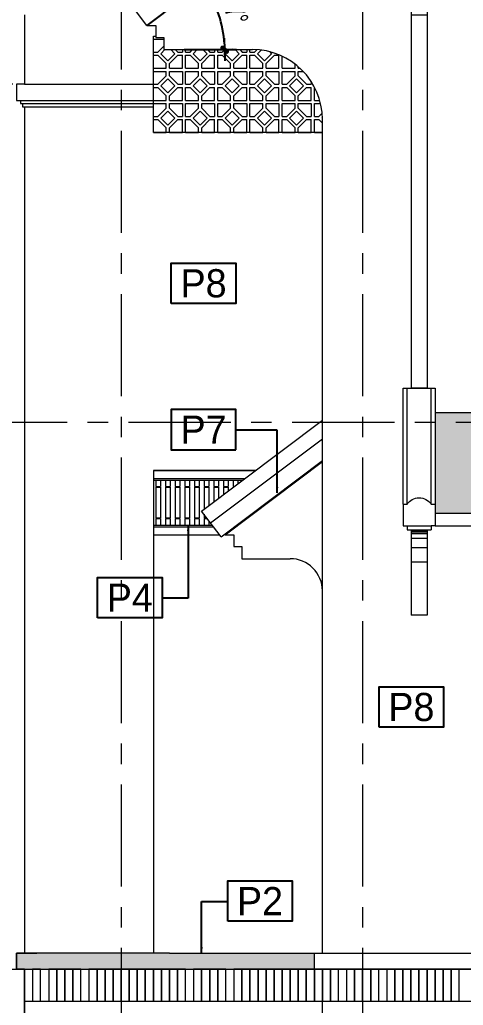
# Model space of a CAD drawing. Header units: inches. Extents: x 88947 to 296847, y 35049 to 161062.
# Drawn here: x 186624 to 189379, y 105603 to 111729 of the extents above; entities that cross this region are included whole.
import ezdxf
from ezdxf.enums import TextEntityAlignment as Align
from ezdxf.xclip import XClip

# ---------------------------------------------------------------- set-up
doc = ezdxf.new("R2010")
doc.units = ezdxf.units.IN
doc.header["$MEASUREMENT"] = 0
doc.header["$XCLIPFRAME"] = 0
doc.header["$PDMODE"] = 1
doc.linetypes.add('ACAD_ISO03W100', pattern=[30, 12, -18])
doc.linetypes.add('CENTER', pattern=[50.8, 31.75, -6.35, 6.35, -6.35])
for name, color, linetype, lineweight in [('A-Dims', 145, 'Continuous', 25), ('DIM', 7, 'Continuous', 25), ('HACTH', 8, 'Continuous', 5), ('HATCH', 8, 'Continuous', 5), ('KHUNG 1', 6, 'Continuous', 70), ('KY HIEU', 4, 'Continuous', 25), ('NET THAY 2', 2, 'Continuous', 20), ('NTHAY2', 51, 'Continuous', 25), ('THAY', 3, 'Continuous', 18), ('TRUC', 252, 'ACAD_ISO03W100', 13)]:
    doc.layers.add(name, color=color, linetype=linetype, lineweight=lineweight)
doc.styles.add('FRANKO', font='VFRANKO.TTF')
doc.styles.add('VNI-HELVE-CONDENSE', font='VNARIAL.TTF', dxfattribs={"width": 0.7})
doc.dimstyles.new('TAS-100', dxfattribs={"dimscale": 50, "dimtxt": 2.5, "dimasz": 0.7, "dimexe": 1.5, "dimexo": 1.5, "dimgap": 0.8, "dimtad": 1, "dimdec": 0, "dimzin": 3, "dimdsep": 46, "dimtxsty": 'VNI-HELVE-CONDENSE', "dimblk": 'TICK', "dimcen": 2.5, "dimclrt": 71, "dimazin": 2, "dimtfac": 0.75, "dimtdec": 0, "dimtix": 1, "dimtmove": 2, "dimatfit": 2, "dimldrblk": 'TICK123', "dimfxl": 1.5, "dimtolj": 1, "dimtzin": 0, "dimarcsym": 0})
doc.dimstyles.new('TAS-50', dxfattribs={"dimscale": 25, "dimtxt": 2.5, "dimasz": 0.7, "dimexe": 1.5, "dimexo": 1.5, "dimgap": 0.8, "dimtad": 1, "dimdec": 0, "dimzin": 3, "dimdsep": 46, "dimtxsty": 'VNI-HELVE-CONDENSE', "dimblk": 'TICK', "dimcen": 2.5, "dimclrt": 71, "dimazin": 2, "dimtfac": 0.75, "dimtdec": 0, "dimtix": 1, "dimtmove": 2, "dimatfit": 2, "dimldrblk": 'TICK123', "dimfxl": 1.5, "dimtolj": 1, "dimtzin": 0, "dimarcsym": 0})
pattern_1 = [(37.5, (186604.264, 105828.11), (-0.62993, 19.26824), [0, -15.2, 0, -17, 0, -16.25]), (7.5, (186604.264, 105828.11), (17.69777, 28.22146), [0, -8.2, 0, -13.7, 0, -5.25]), (327.5, (186591.964, 105828.11), (31.14142, 0.0566), [0, -5, 0, -18, 0, -23.5]), (317.5, (186591.964, 105828.11), (30.0613, 8.77676), [0, -2.5, 0, -11.8, 0, -13.5])]
pattern_2 = [(37.5, (187604.264, 105828.11), (-0.62993, 19.26824), [0, -15.2, 0, -17, 0, -16.25]), (7.5, (187604.264, 105828.11), (17.6978, 28.22146), [0, -8.2, 0, -13.7, 0, -5.25]), (327.5, (187591.964, 105828.11), (31.14142, 0.0566), [0, -5, 0, -18, 0, -23.5]), (317.5, (187591.964, 105828.11), (30.0613, 8.77676), [0, -2.5, 0, -11.8, 0, -13.5])]

# ---------------------------------------------------------------- blocks, each defined once
blk = doc.blocks.new('TICK')
at = {"layer": 'A-Dims', "color": 1}
for p, q in [((-2, 0), (2, 0)), ((0, 1.5), (0, -1.5))]:
    blk.add_line(p, q, dxfattribs=at)
at = {"layer": 'A-Dims', "color": 1, "const_width": 0.788}
blk.add_lwpolyline([(-0.33, -0.35), (0.38, 0.38)], dxfattribs=at)
at = {"layer": 'A-Dims', "color": 1, "const_width": 0.394}
for points in [[(0.24, 0.52, -0.414214), (0.52, 0.52, -1)], [(0.52, 0.52, -0.414214), (0.52, 0.24, -1)], [(-0.47, -0.21, 0.414214), (-0.47, -0.49, 1)], [(-0.47, -0.49, 0.414214), (-0.19, -0.49, 1)]]:
    blk.add_lwpolyline(points, format="xyb", dxfattribs=at)
blk = doc.blocks.new('*D954')
at = {"layer": 'Defpoints', "color": 0}
for p in [(189303.8, 113117.6), (187414.4, 111693.8), (187880.8, 111689.3), (187519.8, 111543.8), (187569.8, 111543.8)]:
    blk.add_point(p, dxfattribs=at)
at = {"layer": 'DIM', "color": 0, "lineweight": -2}
blk.add_line((187644.8, 111543.8), (187971.5, 111543.8), dxfattribs=at)
blk.add_arc((187215.4, 111543.8), 681.1, 2.94448, 34.05563, dxfattribs=at)
at = {"layer": 'DIM', "color": 0, "lineweight": -2, "xscale": 35, "yscale": 35, "zscale": 35}
for p, rotation in [((187759.4, 111953.8), 125.5278711058436), ((187896.5, 111543.8), 271.4722404099723)]:
    blk.add_blockref('TICK', p, dxfattribs=dict(at, rotation=rotation))
at = {"layer": 'DIM', "color": 71, "insert": (187959.8, 111792.9), "char_height": 125, "attachment_point": 5, "rotation": 288.50006, "style": 'VNI-HELVE-CONDENSE'}
blk.add_mtext('\\A1;37°', dxfattribs=at)
blk = doc.blocks.new('TICK123')
at = {"layer": 'A-Dims', "color": 1}
blk.add_lwpolyline([(0.05, 0, 0, 0.84, 0), (-2.11, 0, 8.4, 8.4, 0)], format="xyseb", dxfattribs=at)
blk = doc.blocks.new('*D1029')
at = {"layer": 'Defpoints', "color": 0}
for p in [(186054.3, 111327.8), (186654.3, 111327.8), (186624.3, 109228.1)]:
    blk.add_point(p, dxfattribs=at)
at = {"layer": 'DIM', "color": 0, "lineweight": -2}
for p, q in [((186579.3, 111327.8), (185979.3, 111327.8)), ((186054.3, 109263.1), (186054.3, 111292.8)), ((186549.3, 109228.1), (185979.3, 109228.1))]:
    blk.add_line(p, q, dxfattribs=at)
at = {"layer": 'DIM', "color": 0, "lineweight": -2, "xscale": 35, "yscale": 35, "zscale": 35}
for p, rotation in [((186054.3, 111327.8), 90), ((186054.3, 109228.1), 270)]:
    blk.add_blockref('TICK', p, dxfattribs=dict(at, rotation=rotation))
at = {"layer": 'DIM', "color": 71, "insert": (185950.5, 110278), "char_height": 125, "attachment_point": 5, "rotation": 90, "style": 'VNI-HELVE-CONDENSE'}
blk.add_mtext('\\A1;2100', dxfattribs=at)
blk = doc.blocks.new('syb-floor')
at = {"linetype": 'Continuous'}
blk.add_lwpolyline([(-4.79, -2.5), (-4.79, 2.5), (3.22, 2.5), (3.22, -2.5)], close=True, dxfattribs=at)
blk.add_attdef('SYB-FLOOR', text='', height=2.5, dxfattribs=at).set_placement((-0.78, 0), align=Align.MIDDLE_CENTER)
blk = doc.blocks.new('*D3802')
at = {"layer": 'Defpoints', "color": 0}
for p in [(189303.8, 113117.6), (187414.4, 111693.8), (187880.8, 111689.3), (187519.8, 111543.8), (187569.8, 111543.8)]:
    blk.add_point(p, dxfattribs=at)
at = {"layer": 'DIM', "color": 0, "lineweight": -2}
blk.add_line((187644.8, 111543.8), (187971.5, 111543.8), dxfattribs=at)
blk.add_arc((187215.4, 111543.8), 681.1, 2.94448, 34.05563, dxfattribs=at)
at = {"layer": 'DIM', "color": 0, "lineweight": -2, "xscale": 35, "yscale": 35, "zscale": 35}
for p, rotation in [((187759.4, 111953.8), 125.5278711058437), ((187896.5, 111543.8), 271.4722404099722)]:
    blk.add_blockref('TICK', p, dxfattribs=dict(at, rotation=rotation))
at = {"layer": 'DIM', "color": 71, "insert": (187959.8, 111792.9), "char_height": 125, "attachment_point": 5, "rotation": 288.50006, "style": 'VNI-HELVE-CONDENSE'}
blk.add_mtext('\\A1;37°', dxfattribs=at)
blk = doc.blocks.new('*D3865')
at = {"layer": 'Defpoints', "color": 0}
for p in [(186054.3, 111327.8), (186654.3, 111327.8), (186624.3, 109228.1)]:
    blk.add_point(p, dxfattribs=at)
at = {"layer": 'DIM', "color": 0, "lineweight": -2}
for p, q in [((186579.3, 111327.8), (185979.3, 111327.8)), ((186054.3, 109263.1), (186054.3, 111292.8)), ((186549.3, 109228.1), (185979.3, 109228.1))]:
    blk.add_line(p, q, dxfattribs=at)
at = {"layer": 'DIM', "color": 0, "lineweight": -2, "xscale": 35, "yscale": 35, "zscale": 35}
for p, rotation in [((186054.3, 111327.8), 90), ((186054.3, 109228.1), 270)]:
    blk.add_blockref('TICK', p, dxfattribs=dict(at, rotation=rotation))
at = {"layer": 'DIM', "color": 71, "insert": (185950.5, 110278), "char_height": 125, "attachment_point": 5, "rotation": 90, "style": 'VNI-HELVE-CONDENSE'}
blk.add_mtext('\\A1;2100', dxfattribs=at)
blk = doc.blocks.new('A$C7B57405B')
at = {"layer": 'THAY'}
for p, q in [((0, 0), (1500, 0)), ((0, 0), (0, -60)), ((1500, 0), (1500, -60)), ((1800, 0), (3800, 0)), ((1800, 0), (1800, -60)), ((0, -50), (1500, -50)), ((0, -60), (1500, -60)), ((15, -60), (15, -100)), ((45, -60), (45, -100)), ((75, -60), (75, -100)), ((105, -60), (105, -100)), ((135, -60), (135, -100)), ((165, -60), (165, -100)), ((195, -60), (195, -100)), ((225, -60), (225, -100)), ((255, -60), (255, -100)), ((285, -60), (285, -100)), ((315, -60), (315, -100)), ((345, -60), (345, -100)), ((375, -60), (375, -100)), ((405, -60), (405, -100)), ((435, -60), (435, -100)), ((465, -60), (465, -100)), ((495, -60), (495, -100)), ((525, -60), (525, -100)), ((555, -60), (555, -100)), ((585, -60), (585, -100)), ((615, -60), (615, -100)), ((645, -60), (645, -100)), ((675, -60), (675, -100)), ((705, -60), (705, -100)), ((735, -60), (735, -100)), ((765, -60), (765, -100)), ((795, -60), (795, -100)), ((825, -60), (825, -100)), ((855, -60), (855, -100)), ((885, -60), (885, -100)), ((915, -60), (915, -100)), ((945, -60), (945, -100)), ((975, -60), (975, -100)), ((1005, -60), (1005, -100)), ((1035, -60), (1035, -100)), ((1065, -60), (1065, -100)), ((1095, -60), (1095, -100)), ((1125, -60), (1125, -100)), ((1155, -60), (1155, -100)), ((1185, -60), (1185, -100)), ((1215, -60), (1215, -100)), ((1245, -60), (1245, -100)), ((1275, -60), (1275, -100)), ((1305, -60), (1305, -100)), ((1335, -60), (1335, -100)), ((1365, -60), (1365, -100)), ((1395, -60), (1395, -100)), ((1425, -60), (1425, -100)), ((1455, -60), (1455, -100)), ((1485, -60), (1485, -100)), ((1800, -50), (3800, -50)), ((1800, -60), (3800, -60)), ((1825, -60), (1825, -100)), ((1855, -60), (1855, -100)), ((1885, -60), (1885, -100)), ((1915, -60), (1915, -100)), ((15, -100), (45, -100)), ((15, -105), (45, -105)), ((15, -105), (15, -295)), ((20, -100), (20, -105)), ((40, -100), (40, -105)), ((45, -105), (45, -295)), ((75, -100), (105, -100)), ((75, -105), (105, -105)), ((75, -105), (75, -295)), ((80, -100), (80, -105)), ((100, -100), (100, -105)), ((105, -105), (105, -295)), ((135, -100), (165, -100)), ((135, -105), (165, -105)), ((135, -105), (135, -295)), ((140, -100), (140, -105)), ((160, -100), (160, -105)), ((165, -105), (165, -295)), ((195, -100), (225, -100)), ((195, -105), (225, -105)), ((195, -105), (195, -295)), ((200, -100), (200, -105)), ((220, -100), (220, -105)), ((225, -105), (225, -295)), ((255, -100), (285, -100)), ((255, -105), (285, -105)), ((255, -105), (255, -295)), ((260, -100), (260, -105)), ((280, -100), (280, -105)), ((285, -105), (285, -295)), ((315, -100), (345, -100)), ((315, -105), (345, -105)), ((315, -105), (315, -295)), ((320, -100), (320, -105)), ((340, -100), (340, -105)), ((345, -105), (345, -295)), ((375, -100), (405, -100)), ((375, -105), (405, -105)), ((375, -105), (375, -295)), ((380, -100), (380, -105)), ((400, -100), (400, -105)), ((405, -105), (405, -295)), ((435, -100), (465, -100)), ((435, -105), (465, -105)), ((435, -105), (435, -295)), ((440, -100), (440, -105)), ((460, -100), (460, -105)), ((465, -105), (465, -295)), ((495, -100), (525, -100)), ((495, -105), (525, -105)), ((495, -105), (495, -295)), ((500, -100), (500, -105)), ((520, -100), (520, -105)), ((525, -105), (525, -295)), ((555, -100), (585, -100)), ((555, -105), (585, -105)), ((555, -105), (555, -295)), ((560, -100), (560, -105)), ((580, -100), (580, -105)), ((585, -105), (585, -295)), ((615, -100), (645, -100)), ((615, -105), (645, -105)), ((615, -105), (615, -295)), ((620, -100), (620, -105)), ((640, -100), (640, -105)), ((645, -105), (645, -295)), ((675, -100), (705, -100)), ((675, -105), (705, -105)), ((675, -105), (675, -295)), ((680, -100), (680, -105)), ((700, -100), (700, -105)), ((705, -105), (705, -295)), ((735, -100), (765, -100)), ((735, -105), (765, -105)), ((735, -105), (735, -295)), ((740, -100), (740, -105)), ((760, -100), (760, -105)), ((765, -105), (765, -295)), ((795, -100), (825, -100)), ((795, -105), (825, -105)), ((795, -105), (795, -295)), ((800, -100), (800, -105)), ((820, -100), (820, -105)), ((825, -105), (825, -295)), ((855, -100), (885, -100)), ((855, -105), (885, -105)), ((855, -105), (855, -295)), ((860, -100), (860, -105)), ((880, -100), (880, -105)), ((885, -105), (885, -295)), ((915, -100), (945, -100)), ((915, -105), (945, -105)), ((915, -105), (915, -295)), ((920, -100), (920, -105)), ((940, -100), (940, -105)), ((945, -105), (945, -295)), ((975, -100), (1005, -100)), ((975, -105), (1005, -105)), ((975, -105), (975, -295)), ((980, -100), (980, -105)), ((1000, -100), (1000, -105)), ((1005, -105), (1005, -295)), ((1035, -100), (1065, -100)), ((1035, -105), (1065, -105)), ((1035, -105), (1035, -295)), ((1040, -100), (1040, -105)), ((1060, -100), (1060, -105)), ((1065, -105), (1065, -295)), ((1095, -100), (1125, -100)), ((1095, -105), (1125, -105)), ((1095, -105), (1095, -295)), ((1100, -100), (1100, -105)), ((1120, -100), (1120, -105)), ((1125, -105), (1125, -295)), ((1155, -100), (1185, -100)), ((1155, -105), (1185, -105)), ((1155, -105), (1155, -295)), ((1160, -100), (1160, -105)), ((1180, -100), (1180, -105)), ((1185, -105), (1185, -295)), ((1215, -100), (1245, -100)), ((1215, -105), (1245, -105)), ((1215, -105), (1215, -295)), ((1220, -100), (1220, -105)), ((1240, -100), (1240, -105)), ((1245, -105), (1245, -295)), ((1275, -100), (1305, -100)), ((1275, -105), (1305, -105)), ((1275, -105), (1275, -295)), ((1280, -100), (1280, -105)), ((1300, -100), (1300, -105)), ((1305, -105), (1305, -295)), ((1335, -100), (1365, -100)), ((1335, -105), (1365, -105)), ((1335, -105), (1335, -295)), ((1340, -100), (1340, -105)), ((1360, -100), (1360, -105)), ((1365, -105), (1365, -295)), ((1395, -100), (1425, -100)), ((1395, -105), (1425, -105)), ((1395, -105), (1395, -295)), ((1400, -100), (1400, -105)), ((1420, -100), (1420, -105)), ((1425, -105), (1425, -295)), ((1455, -100), (1485, -100)), ((1455, -105), (1485, -105)), ((1455, -105), (1455, -295)), ((1460, -100), (1460, -105)), ((1480, -100), (1480, -105)), ((1485, -105), (1485, -295)), ((1825, -100), (1855, -100)), ((1825, -105), (1855, -105)), ((1825, -105), (1825, -295)), ((1830, -100), (1830, -105)), ((1850, -100), (1850, -105)), ((1855, -105), (1855, -295)), ((1885, -100), (1915, -100)), ((1885, -105), (1915, -105)), ((1885, -105), (1885, -295)), ((1890, -100), (1890, -105)), ((1910, -100), (1910, -105)), ((1915, -105), (1915, -295)), ((15, -295), (45, -295)), ((15, -300), (45, -300)), ((15, -300), (15, -340)), ((20, -300), (20, -295)), ((40, -300), (40, -295)), ((45, -300), (45, -340)), ((75, -295), (105, -295)), ((75, -300), (105, -300)), ((75, -300), (75, -340)), ((80, -300), (80, -295)), ((100, -300), (100, -295)), ((105, -300), (105, -340)), ((135, -295), (165, -295)), ((135, -300), (165, -300)), ((135, -300), (135, -340)), ((140, -300), (140, -295)), ((160, -300), (160, -295)), ((165, -300), (165, -340)), ((195, -295), (225, -295)), ((195, -300), (225, -300)), ((195, -300), (195, -340)), ((200, -300), (200, -295)), ((220, -300), (220, -295)), ((225, -300), (225, -340)), ((255, -295), (285, -295)), ((255, -300), (285, -300)), ((255, -300), (255, -340)), ((260, -300), (260, -295)), ((280, -300), (280, -295)), ((285, -300), (285, -340)), ((315, -295), (345, -295)), ((315, -300), (345, -300)), ((315, -300), (315, -340)), ((320, -300), (320, -295)), ((340, -300), (340, -295)), ((345, -300), (345, -340)), ((375, -295), (405, -295)), ((375, -300), (405, -300)), ((375, -300), (375, -340)), ((380, -300), (380, -295)), ((400, -300), (400, -295)), ((405, -300), (405, -340)), ((435, -295), (465, -295)), ((435, -300), (465, -300)), ((435, -300), (435, -340)), ((440, -300), (440, -295)), ((460, -300), (460, -295)), ((465, -300), (465, -340)), ((495, -295), (525, -295)), ((495, -300), (525, -300)), ((495, -300), (495, -340)), ((500, -300), (500, -295)), ((520, -300), (520, -295)), ((525, -300), (525, -340)), ((555, -295), (585, -295)), ((555, -300), (585, -300)), ((555, -300), (555, -340)), ((560, -300), (560, -295)), ((580, -300), (580, -295)), ((585, -300), (585, -340)), ((615, -295), (645, -295)), ((615, -300), (645, -300)), ((615, -300), (615, -340)), ((620, -300), (620, -295)), ((640, -300), (640, -295)), ((645, -300), (645, -340)), ((675, -295), (705, -295)), ((675, -300), (705, -300)), ((675, -300), (675, -340)), ((680, -300), (680, -295)), ((700, -300), (700, -295)), ((705, -300), (705, -340)), ((735, -295), (765, -295)), ((735, -300), (765, -300)), ((735, -300), (735, -340)), ((740, -300), (740, -295)), ((760, -300), (760, -295)), ((765, -300), (765, -340)), ((795, -295), (825, -295)), ((795, -300), (825, -300)), ((795, -300), (795, -340)), ((800, -300), (800, -295)), ((820, -300), (820, -295)), ((825, -300), (825, -340)), ((855, -295), (885, -295)), ((855, -300), (885, -300)), ((855, -300), (855, -340)), ((860, -300), (860, -295)), ((880, -300), (880, -295)), ((885, -300), (885, -340)), ((915, -295), (945, -295)), ((915, -300), (945, -300)), ((915, -300), (915, -340)), ((920, -300), (920, -295)), ((940, -300), (940, -295)), ((945, -300), (945, -340)), ((975, -295), (1005, -295)), ((975, -300), (1005, -300)), ((975, -300), (975, -340)), ((980, -300), (980, -295)), ((1000, -300), (1000, -295)), ((1005, -300), (1005, -340)), ((1035, -295), (1065, -295)), ((1035, -300), (1065, -300)), ((1035, -300), (1035, -340)), ((1040, -300), (1040, -295)), ((1060, -300), (1060, -295)), ((1065, -300), (1065, -340)), ((1095, -295), (1125, -295)), ((1095, -300), (1125, -300)), ((1095, -300), (1095, -340)), ((1100, -300), (1100, -295)), ((1120, -300), (1120, -295)), ((1125, -300), (1125, -340)), ((1155, -295), (1185, -295)), ((1155, -300), (1185, -300)), ((1155, -300), (1155, -340)), ((1160, -300), (1160, -295)), ((1180, -300), (1180, -295)), ((1185, -300), (1185, -340)), ((1215, -295), (1245, -295)), ((1215, -300), (1245, -300)), ((1215, -300), (1215, -340)), ((1220, -300), (1220, -295)), ((1240, -300), (1240, -295)), ((1245, -300), (1245, -340)), ((1275, -295), (1305, -295)), ((1275, -300), (1305, -300)), ((1275, -300), (1275, -340)), ((1280, -300), (1280, -295)), ((1300, -300), (1300, -295)), ((1305, -300), (1305, -340)), ((1335, -295), (1365, -295)), ((1335, -300), (1365, -300)), ((1335, -300), (1335, -340)), ((1340, -300), (1340, -295)), ((1360, -300), (1360, -295)), ((1365, -300), (1365, -340)), ((1395, -295), (1425, -295)), ((1395, -300), (1425, -300)), ((1395, -300), (1395, -340)), ((1400, -300), (1400, -295)), ((1420, -300), (1420, -295)), ((1425, -300), (1425, -340)), ((1455, -295), (1485, -295)), ((1455, -300), (1485, -300)), ((1455, -300), (1455, -340)), ((1460, -300), (1460, -295)), ((1480, -300), (1480, -295)), ((1485, -300), (1485, -340)), ((1825, -295), (1855, -295)), ((1825, -300), (1855, -300)), ((1825, -300), (1825, -340)), ((1830, -300), (1830, -295)), ((1850, -300), (1850, -295)), ((1855, -300), (1855, -340)), ((1885, -295), (1915, -295)), ((1885, -300), (1915, -300)), ((1885, -300), (1885, -340)), ((1890, -300), (1890, -295)), ((1910, -300), (1910, -295)), ((1915, -300), (1915, -340)), ((0, -340), (1500, -340)), ((0, -340), (0, -400)), ((0, -350), (1500, -350)), ((1500, -340), (1500, -400)), ((1800, -340), (3800, -340)), ((1800, -340), (1800, -400)), ((1800, -350), (3800, -350)), ((0, -400), (1500, -400)), ((1800, -400), (3800, -400))]:
    blk.add_line(p, q, dxfattribs=at)
blk = doc.blocks.new('A$C2C686C27')
blk.add_lwpolyline([(-75, 160, -0.533333), (75, 160, 1)], format="xyb")
for points in [[(-100, 160), (-75, 160)], [(-100, 160), (-100, 25)], [(75, 160), (100, 160)], [(100, 160), (100, 25)], [(-100, 25), (-75, 25), (-75, 0)], [(-75, 0), (75, 0)], [(100, 25), (75, 25), (75, 0)]]:
    blk.add_lwpolyline(points)
blk = doc.blocks.new('A$C6D152E5A')
at = {"layer": 'HACTH'}
for points in [[(-400.8, 6024.1), (-300.8, 6024.1)], [(-400.8, 6016.8), (-300.8, 6016.8)], [(-400.8, 6005.1), (-300.8, 6005.1)], [(-400.8, 5976), (-300.8, 5976)], [(-400.8, 5918.6), (-300.8, 5918.6)], [(-400.8, 2624.1), (-300.8, 2624.1)], [(-400.8, 2616.8), (-300.8, 2616.8)], [(-400.8, 2605.1), (-300.8, 2605.1)], [(-400.8, 2576), (-300.8, 2576)], [(-400.8, 2518.6), (-300.8, 2518.6)]]:
    blk.add_lwpolyline(points, dxfattribs=at)
at = {"layer": 'THAY'}
for points in [[(-250.8, 6910.1), (-450.8, 6910.1), (-450.8, 6096.7)], [(-425.8, 6189.5), (-425.8, 6910.1)], [(-402.4, 6910.1), (-300.8, 6910.1)], [(-400.8, 6910.1), (-300.8, 6910.1)], [(-275.8, 6189.5), (-275.8, 6910.1)], [(-250.8, 6189.5), (-250.8, 6910.1)], [(-275.8, 6054.5), (-425.8, 6054.5)], [(-400.8, 6029.5), (-400.8, 3510.1)], [(-300.8, 6029.5), (-300.8, 3510.1)], [(-400.8, 5829.5), (-300.8, 5829.5)], [(-250.8, 3510.1), (-450.8, 3510.1), (-450.8, 2696.7)], [(-425.8, 2789.5), (-425.8, 3510.1)], [(-402.4, 3510.1), (-300.8, 3510.1)], [(-400.8, 3510.1), (-300.8, 3510.1)], [(-275.8, 2789.5), (-275.8, 3510.1)], [(-250.8, 2789.5), (-250.8, 3510.1)], [(-275.8, 2654.5), (-425.8, 2654.5)], [(-400.8, 2629.5), (-400.8, 2100)], [(-300.8, 2629.5), (-300.8, 2100)], [(-400.8, 2429.5), (-300.8, 2429.5)], [(-400.8, 2100), (-300.8, 2100)]]:
    blk.add_lwpolyline(points, dxfattribs=at)
at = {"layer": 'THAY', "extrusion": (0, 0, -1), "zscale": -1}
for p in [(350.8, 6029.5), (350.8, 2629.5)]:
    blk.add_blockref('A$C2C686C27', p, dxfattribs=at)

msp = doc.modelspace()

# ---------------------------------------------------------------- hatches: boundary and pattern name
at = {"layer": 'HACTH'}
h = msp.add_hatch(dxfattribs=at)
h.set_pattern_fill('TILE_02', color=256, scale=100, style=0, pattern_type=2)
h.set_pattern_definition([(0, (189379.54, 109120.44), (200, 100), [25, -175]), (0, (189379.54, 109132.94), (200, 100), [25, -75]), (0, (189479.54, 109145.44), (200, 100), [25, -175]), (0, (189329.54, 109082.94), (200, 100), [12.5, -100, 12.5, -75]), (45, (189342.036, 109107.935), (0, 100), [17.6777, -265.165]), (45, (189329.536, 109145.435), (0, 100), [12.63, -270.2127]), (45, (189329.536, 109157.935), (0, 100), [15.15, -267.6927]), (135, (189454.536, 109157.935), (0, 100), [15.15, -267.6927]), (135, (189454.536, 109145.435), (0, 100), [12.63, -270.2127]), (135, (189442.036, 109107.935), (0, 100), [17.6777, -265.165]), (26.565, (189354.54, 109107.935), (5e-05, 100), [27.951, -195.656]), (26.565, (189354.54, 109120.435), (5e-05, 100), [27.951, -195.656]), (26.565, (189304.54, 109132.935), (5e-05, 100), [27.951, -195.656]), (26.565, (189304.54, 109145.435), (5e-05, 100), [27.951, -195.656]), (63.435, (189329.536, 109082.935), (-5e-05, 100), [27.951, -419.2627]), (63.435, (189342.036, 109082.935), (-5e-05, 100), [27.951, -419.2627]), (116.565, (189442.036, 109082.935), (5e-05, 100), [27.951, -419.2627]), (116.565, (189454.536, 109082.935), (5e-05, 100), [27.951, -419.2627]), (153.435, (189429.54, 109107.935), (-5e-05, 100), [27.951, -195.656]), (153.435, (189429.54, 109120.435), (-5e-05, 100), [27.951, -195.656]), (153.435, (189479.54, 109132.935), (-5e-05, 100), [27.951, -195.656]), (153.435, (189479.54, 109145.435), (-5e-05, 100), [27.951, -195.656]), (82.875, (189329.536, 109082.935), (-2.5e-05, 100.000016), [100.7782, -1511.6733]), (97.125, (189454.536, 109082.935), (2.5e-05, 100.000016), [100.7782, -1511.6733])])
h.paths.add_polyline_path([(193303.5, 109228.1), (189205.1, 109228.1), (189205.1, 108662.5), (193303.5, 108662.5)])
h.paths.add_polyline_path([(193303.5, 109287.6), (189205.1, 109287.6), (189205.1, 109228.1), (193303.5, 109228.1)])
h = msp.add_hatch(dxfattribs=at)
h.set_pattern_fill('TILE_02', color=256, scale=100, style=0, pattern_type=2)
h.set_pattern_definition([(0, (189379.54, 109120.44), (200, 100), [25, -175]), (0, (189379.54, 109132.94), (200, 100), [25, -75]), (0, (189479.54, 109145.44), (200, 100), [25, -175]), (0, (189329.54, 109082.94), (200, 100), [12.5, -100, 12.5, -75]), (45, (189342.036, 109107.935), (0, 100), [17.6777, -265.165]), (45, (189329.536, 109145.435), (0, 100), [12.63, -270.2127]), (45, (189329.536, 109157.935), (0, 100), [15.15, -267.6927]), (135, (189454.536, 109157.935), (0, 100), [15.15, -267.6927]), (135, (189454.536, 109145.435), (0, 100), [12.63, -270.2127]), (135, (189442.036, 109107.935), (0, 100), [17.6777, -265.165]), (26.565, (189354.54, 109107.935), (5e-05, 100), [27.951, -195.656]), (26.565, (189354.54, 109120.435), (5e-05, 100), [27.951, -195.656]), (26.565, (189304.54, 109132.935), (5e-05, 100), [27.951, -195.656]), (26.565, (189304.54, 109145.435), (5e-05, 100), [27.951, -195.656]), (63.435, (189329.536, 109082.935), (-5e-05, 100), [27.951, -419.2627]), (63.435, (189342.036, 109082.935), (-5e-05, 100), [27.951, -419.2627]), (116.565, (189442.036, 109082.935), (5e-05, 100), [27.951, -419.2627]), (116.565, (189454.536, 109082.935), (5e-05, 100), [27.951, -419.2627]), (153.435, (189429.54, 109107.935), (-5e-05, 100), [27.951, -195.656]), (153.435, (189429.54, 109120.435), (-5e-05, 100), [27.951, -195.656]), (153.435, (189479.54, 109132.935), (-5e-05, 100), [27.951, -195.656]), (153.435, (189479.54, 109145.435), (-5e-05, 100), [27.951, -195.656]), (82.875, (189329.536, 109082.935), (-2.5e-05, 100.000016), [100.7782, -1511.6733]), (97.125, (189454.536, 109082.935), (2.5e-05, 100.000016), [100.7782, -1511.6733])])
h.paths.add_polyline_path([(193303.5, 109228.1), (189205.1, 109228.1), (189205.1, 108662.5), (193303.5, 108662.5)])
h.paths.add_polyline_path([(193303.5, 109287.6), (189205.1, 109287.6), (189205.1, 109228.1), (193303.5, 109228.1)])
h = msp.add_hatch(dxfattribs=at)
h.set_pattern_fill('AR-SAND', color=256, scale=10, style=0)
h.set_pattern_definition(pattern_1)
h.paths.add_polyline_path([(187254.3, 105928.1), (186604.3, 105928.1), (186604.3, 105828.1), (186634.3, 105828.1), (187254.3, 105828.1)])
h.paths.add_polyline_path([(187604.3, 105928.1), (187478.2, 105928.1), (187478.2, 105928.1), (187254.3, 105928.1), (187254.3, 105828.1), (187604.3, 105828.1)])
h = msp.add_hatch(dxfattribs=at)
h.set_pattern_fill('AR-SAND', color=256, scale=10, style=0)
h.set_pattern_definition(pattern_1)
h.paths.add_polyline_path([(187254.3, 105928.1), (186604.3, 105928.1), (186604.3, 105828.1), (186634.3, 105828.1), (187254.3, 105828.1)])
h.paths.add_polyline_path([(187604.3, 105928.1), (187478.2, 105928.1), (187478.2, 105928.1), (187254.3, 105928.1), (187254.3, 105828.1), (187604.3, 105828.1)])
h = msp.add_hatch(dxfattribs=at)
h.set_pattern_fill('AR-SAND', color=256, scale=10, style=0)
h.set_pattern_definition(pattern_2)
h.paths.add_polyline_path([(188454.3, 105828.1), (188454.3, 105928.1), (187604.3, 105928.1), (187604.3, 105828.1)])
h = msp.add_hatch(dxfattribs=at)
h.set_pattern_fill('AR-SAND', color=256, scale=10, style=0)
h.set_pattern_definition(pattern_2)
h.paths.add_polyline_path([(188454.3, 105828.1), (188454.3, 105928.1), (187604.3, 105928.1), (187604.3, 105828.1)])
at = {"layer": 'NET THAY 2'}
h = msp.add_hatch(dxfattribs=at)
h.set_pattern_fill('PAT_13', color=256, scale=200, style=0, pattern_type=2)
h.set_pattern_definition([(45, (187544.24, 111074.68), (0, 200), [61.42, -221.42]), (315, (187500.8, 111118.11), (200, 0.0006), [61.42, -221.42]), (315, (187544.24, 111161.54), (200, 0.0006), [61.42, -221.42]), (45, (187500.8, 111118.11), (0, 200), [61.42, -221.42]), (315, (187554.24, 111179.83), (200, 0.0006), [73.137, -209.705]), (90, (187554.24, 111179.83), (-200, 1e-14), [28.284, -171.716]), (0, (187605.95, 111128.11), (0, 200), [28.284, -171.716]), (45, (187554.24, 111056.4), (0, 200), [73.137, -209.706]), (0, (187605.95, 111108.11), (0, 200), [28.284, -171.716]), (90, (187554.24, 111028.11), (-200, 1e-14), [28.284, -171.716]), (315, (187482.52, 111108.11), (200, 0.0006), [73.137, -209.705]), (90, (187534.24, 111028.11), (-200, 1e-14), [28.284, -171.716]), (0, (187454.24, 111108.11), (0, 200), [28.284, -171.716]), (45, (187482.52, 111128.11), (0, 200), [73.137, -209.706]), (0, (187454.24, 111128.11), (0, 200), [28.284, -171.716]), (90, (187534.24, 111179.83), (-200, 1e-14), [28.284, -171.716]), (0, (187454.24, 111028.11), (0, 200), [80, -120]), (0, (187554.24, 111028.11), (0, 200), [80, -120]), (0, (187554.24, 111208.11), (0, 200), [80, -120]), (0, (187454.24, 111208.11), (0, 200), [80, -120]), (270, (187634.24, 111208.11), (200, 1e-14), [80, -120]), (90, (187634.24, 111028.11), (-200, 1e-14), [80, -120]), (90, (187454.24, 111028.11), (-200, 1e-14), [80, -120]), (90, (187454.24, 111128.11), (-200, 1e-14), [80, -120])])
edge = h.paths.add_edge_path()
edge.add_line((187469.8, 111618.8), (187469.8, 111628.1))
edge.add_line((187469.8, 111628.1), (187454.2, 111628.1))
edge.add_line((187454.2, 111628.1), (187454.3, 111028.1))
edge.add_line((187454.3, 111028.1), (188504.3, 111028.1))
edge.add_line((188504.3, 111028.1), (188504.3, 111109.8))
edge.add_arc((188070.2, 111109.8), 434, 0, 90)
edge.add_line((188070.2, 111543.8), (187519.8, 111543.8))
edge.add_line((187519.8, 111543.8), (187519.8, 111618.8))
edge.add_line((187519.8, 111618.8), (187469.8, 111618.8))

# ---------------------------------------------------------------- linework, layer by layer
at = {"layer": 'Defpoints'}
msp.add_lwpolyline([(195094.1, 111693.8), (191254.3, 114587.4), (187414.4, 111693.8)], dxfattribs=at)
at = {"layer": 'HACTH'}
for points in [[(186704.3, 105828.1), (186704.3, 105628.1), (186754.3, 105628.1), (186754.3, 105828.1)], [(186704.3, 105828.1), (186704.3, 105628.1), (186754.3, 105628.1), (186754.3, 105828.1)], [(186804.3, 105828.1), (186804.3, 105628.1), (186854.3, 105628.1), (186854.3, 105828.1)], [(186804.3, 105828.1), (186804.3, 105628.1), (186854.3, 105628.1), (186854.3, 105828.1)], [(186854.3, 105828.1), (186854.3, 105628.1), (186904.3, 105628.1), (186904.3, 105828.1)], [(186854.3, 105828.1), (186854.3, 105628.1), (186904.3, 105628.1), (186904.3, 105828.1)], [(186904.3, 105828.1), (186904.3, 105628.1), (186954.3, 105628.1), (186954.3, 105828.1)], [(186904.3, 105828.1), (186904.3, 105628.1), (186954.3, 105628.1), (186954.3, 105828.1)], [(186954.3, 105828.1), (186954.3, 105628.1), (187004.3, 105628.1), (187004.3, 105828.1)], [(186954.3, 105828.1), (186954.3, 105628.1), (187004.3, 105628.1), (187004.3, 105828.1)], [(187054.3, 105828.1), (187054.3, 105628.1), (187104.3, 105628.1), (187104.3, 105828.1)], [(187054.3, 105828.1), (187054.3, 105628.1), (187104.3, 105628.1), (187104.3, 105828.1)], [(187104.3, 105828.1), (187104.3, 105628.1), (187154.3, 105628.1), (187154.3, 105828.1)], [(187104.3, 105828.1), (187104.3, 105628.1), (187154.3, 105628.1), (187154.3, 105828.1)], [(187154.3, 105828.1), (187154.3, 105628.1), (187204.3, 105628.1), (187204.3, 105828.1)], [(187154.3, 105828.1), (187154.3, 105628.1), (187204.3, 105628.1), (187204.3, 105828.1)], [(187204.3, 105828.1), (187204.3, 105628.1), (187254.3, 105628.1), (187254.3, 105828.1)], [(187204.3, 105828.1), (187204.3, 105628.1), (187254.3, 105628.1), (187254.3, 105828.1)], [(187254.3, 105828.1), (187254.3, 105628.1), (187304.3, 105628.1), (187304.3, 105828.1)], [(187254.3, 105828.1), (187254.3, 105628.1), (187304.3, 105628.1), (187304.3, 105828.1)], [(187304.3, 105828.1), (187304.3, 105628.1), (187354.3, 105628.1), (187354.3, 105828.1)], [(187304.3, 105828.1), (187304.3, 105628.1), (187354.3, 105628.1), (187354.3, 105828.1)], [(187354.3, 105828.1), (187354.3, 105628.1), (187404.3, 105628.1), (187404.3, 105828.1)], [(187354.3, 105828.1), (187354.3, 105628.1), (187404.3, 105628.1), (187404.3, 105828.1)], [(187404.3, 105828.1), (187404.3, 105628.1), (187454.3, 105628.1), (187454.3, 105828.1)], [(187404.3, 105828.1), (187404.3, 105628.1), (187454.3, 105628.1), (187454.3, 105828.1)], [(187454.3, 105828.1), (187454.3, 105628.1), (187504.3, 105628.1), (187504.3, 105828.1)], [(187454.3, 105828.1), (187454.3, 105628.1), (187504.3, 105628.1), (187504.3, 105828.1)], [(187504.3, 105828.1), (187504.3, 105628.1), (187554.3, 105628.1), (187554.3, 105828.1)], [(187504.3, 105828.1), (187504.3, 105628.1), (187554.3, 105628.1), (187554.3, 105828.1)], [(187554.3, 105828.1), (187554.3, 105628.1), (187604.3, 105628.1), (187604.3, 105828.1)], [(187554.3, 105828.1), (187554.3, 105628.1), (187604.3, 105628.1), (187604.3, 105828.1)], [(187604.3, 105828.1), (187604.3, 105628.1), (187654.3, 105628.1), (187654.3, 105828.1)], [(187604.3, 105828.1), (187604.3, 105628.1), (187654.3, 105628.1), (187654.3, 105828.1)], [(187704.3, 105828.1), (187704.3, 105628.1), (187754.3, 105628.1), (187754.3, 105828.1)], [(187704.3, 105828.1), (187704.3, 105628.1), (187754.3, 105628.1), (187754.3, 105828.1)], [(187754.3, 105828.1), (187754.3, 105628.1), (187804.3, 105628.1), (187804.3, 105828.1)], [(187754.3, 105828.1), (187754.3, 105628.1), (187804.3, 105628.1), (187804.3, 105828.1)], [(187804.3, 105828.1), (187804.3, 105628.1), (187854.3, 105628.1), (187854.3, 105828.1)], [(187804.3, 105828.1), (187804.3, 105628.1), (187854.3, 105628.1), (187854.3, 105828.1)], [(187854.3, 105828.1), (187854.3, 105628.1), (187904.3, 105628.1), (187904.3, 105828.1)], [(187854.3, 105828.1), (187854.3, 105628.1), (187904.3, 105628.1), (187904.3, 105828.1)], [(187954.3, 105828.1), (187954.3, 105628.1), (188004.3, 105628.1), (188004.3, 105828.1)], [(187954.3, 105828.1), (187954.3, 105628.1), (188004.3, 105628.1), (188004.3, 105828.1)], [(188004.3, 105828.1), (188004.3, 105628.1), (188054.3, 105628.1), (188054.3, 105828.1)], [(188004.3, 105828.1), (188004.3, 105628.1), (188054.3, 105628.1), (188054.3, 105828.1)], [(188054.3, 105828.1), (188054.3, 105628.1), (188104.3, 105628.1), (188104.3, 105828.1)], [(188054.3, 105828.1), (188054.3, 105628.1), (188104.3, 105628.1), (188104.3, 105828.1)], [(188104.3, 105828.1), (188104.3, 105628.1), (188154.3, 105628.1), (188154.3, 105828.1)], [(188104.3, 105828.1), (188104.3, 105628.1), (188154.3, 105628.1), (188154.3, 105828.1)], [(188154.3, 105828.1), (188154.3, 105628.1), (188204.3, 105628.1), (188204.3, 105828.1)], [(188154.3, 105828.1), (188154.3, 105628.1), (188204.3, 105628.1), (188204.3, 105828.1)], [(188204.3, 105828.1), (188204.3, 105628.1), (188254.3, 105628.1), (188254.3, 105828.1)], [(188204.3, 105828.1), (188204.3, 105628.1), (188254.3, 105628.1), (188254.3, 105828.1)], [(188254.3, 105828.1), (188254.3, 105628.1), (188304.3, 105628.1), (188304.3, 105828.1)], [(188254.3, 105828.1), (188254.3, 105628.1), (188304.3, 105628.1), (188304.3, 105828.1)], [(188304.3, 105828.1), (188304.3, 105628.1), (188354.3, 105628.1), (188354.3, 105828.1)], [(188304.3, 105828.1), (188304.3, 105628.1), (188354.3, 105628.1), (188354.3, 105828.1)], [(188354.3, 105828.1), (188354.3, 105628.1), (188404.3, 105628.1), (188404.3, 105828.1)], [(188354.3, 105828.1), (188354.3, 105628.1), (188404.3, 105628.1), (188404.3, 105828.1)], [(188404.3, 105828.1), (188404.3, 105628.1), (188454.3, 105628.1), (188454.3, 105828.1)], [(188404.3, 105828.1), (188404.3, 105628.1), (188454.3, 105628.1), (188454.3, 105828.1)], [(188454.3, 105828.1), (188454.3, 105628.1), (188504.3, 105628.1), (188504.3, 105828.1)], [(188454.3, 105828.1), (188454.3, 105628.1), (188504.3, 105628.1), (188504.3, 105828.1)], [(188504.3, 105828.1), (188504.3, 105628.1), (188554.3, 105628.1), (188554.3, 105828.1)], [(188504.3, 105828.1), (188504.3, 105628.1), (188554.3, 105628.1), (188554.3, 105828.1)], [(188554.3, 105828.1), (188554.3, 105628.1), (188604.3, 105628.1), (188604.3, 105828.1)], [(188554.3, 105828.1), (188554.3, 105628.1), (188604.3, 105628.1), (188604.3, 105828.1)], [(188554.3, 105828.1), (188554.3, 105628.1), (188604.3, 105628.1), (188604.3, 105828.1)], [(188554.3, 105828.1), (188554.3, 105628.1), (188604.3, 105628.1), (188604.3, 105828.1)], [(188654.3, 105828.1), (188654.3, 105628.1), (188704.3, 105628.1), (188704.3, 105828.1)], [(188654.3, 105828.1), (188654.3, 105628.1), (188704.3, 105628.1), (188704.3, 105828.1)], [(188704.3, 105828.1), (188704.3, 105628.1), (188754.3, 105628.1), (188754.3, 105828.1)], [(188704.3, 105828.1), (188704.3, 105628.1), (188754.3, 105628.1), (188754.3, 105828.1)], [(188754.3, 105828.1), (188754.3, 105628.1), (188804.3, 105628.1), (188804.3, 105828.1)], [(188754.3, 105828.1), (188754.3, 105628.1), (188804.3, 105628.1), (188804.3, 105828.1)], [(188804.3, 105828.1), (188804.3, 105628.1), (188854.3, 105628.1), (188854.3, 105828.1)], [(188804.3, 105828.1), (188804.3, 105628.1), (188854.3, 105628.1), (188854.3, 105828.1)], [(188904.3, 105828.1), (188904.3, 105628.1), (188954.3, 105628.1), (188954.3, 105828.1)], [(188904.3, 105828.1), (188904.3, 105628.1), (188954.3, 105628.1), (188954.3, 105828.1)], [(188954.3, 105828.1), (188954.3, 105628.1), (189004.3, 105628.1), (189004.3, 105828.1)], [(188954.3, 105828.1), (188954.3, 105628.1), (189004.3, 105628.1), (189004.3, 105828.1)], [(189004.3, 105828.1), (189004.3, 105628.1), (189054.3, 105628.1), (189054.3, 105828.1)], [(189004.3, 105828.1), (189004.3, 105628.1), (189054.3, 105628.1), (189054.3, 105828.1)], [(189054.3, 105828.1), (189054.3, 105628.1), (189104.3, 105628.1), (189104.3, 105828.1)], [(189054.3, 105828.1), (189054.3, 105628.1), (189104.3, 105628.1), (189104.3, 105828.1)], [(189104.3, 105828.1), (189104.3, 105628.1), (189154.3, 105628.1), (189154.3, 105828.1)], [(189104.3, 105828.1), (189104.3, 105628.1), (189154.3, 105628.1), (189154.3, 105828.1)], [(189154.3, 105828.1), (189154.3, 105628.1), (189204.3, 105628.1), (189204.3, 105828.1)], [(189154.3, 105828.1), (189154.3, 105628.1), (189204.3, 105628.1), (189204.3, 105828.1)], [(189204.3, 105828.1), (189204.3, 105628.1), (189254.3, 105628.1), (189254.3, 105828.1)], [(189204.3, 105828.1), (189204.3, 105628.1), (189254.3, 105628.1), (189254.3, 105828.1)], [(189254.3, 105828.1), (189254.3, 105628.1), (189304.3, 105628.1), (189304.3, 105828.1)], [(189254.3, 105828.1), (189254.3, 105628.1), (189304.3, 105628.1), (189304.3, 105828.1)], [(189304.3, 105828.1), (189304.3, 105628.1), (189354.3, 105628.1), (189354.3, 105828.1)], [(189304.3, 105828.1), (189304.3, 105628.1), (189354.3, 105628.1), (189354.3, 105828.1)]]:
    msp.add_lwpolyline(points, close=True, dxfattribs=at)
for points in [[(186654.3, 105628.1), (187554.3, 105628.1)], [(186654.3, 105628.1), (187554.3, 105628.1)], [(187554.3, 105628.1), (188654.3, 105628.1)], [(187554.3, 105628.1), (188654.3, 105628.1)], [(188504.3, 105628.1), (193954.3, 105628.1)], [(188504.3, 105628.1), (193954.3, 105628.1)]]:
    msp.add_lwpolyline(points, dxfattribs=at)
at = {"layer": 'HATCH'}
msp.add_lwpolyline([(184252.1, 105828.1), (195254.3, 105828.1)], dxfattribs=at)
at = {"layer": 'THAY'}
for points in [[(191254.3, 114385.8), (190988.9, 114385.8), (187414.4, 111693.8), (187203.1, 111974.4), (187738.1, 112377.5), (187808.1, 112367.7), (187838.2, 112327.8), (187910, 112317.7)], [(186654.3, 111760.8), (186654.3, 111327.8)], [(187414.4, 111693.8), (187469.8, 111693.8), (187469.8, 111618.8), (187519.8, 111618.8), (187519.8, 111543.8), (188070.2, 111543.8)], [(188504.3, 111028.1), (187454.3, 111028.1), (187454.2, 111628.1), (187469.8, 111628.1)], [(186604.3, 111327.8), (186604.3, 111227.8), (186629.3, 111227.8), (186629.3, 111207.8), (186641.8, 111207.8)], [(186654.3, 111327.8), (186604.3, 111327.8)], [(186654.3, 111327.8), (187454.2, 111327.9)], [(186629.3, 111227.8), (187454.3, 111227.9)], [(186641.8, 111207.8), (187454.3, 111207.9)], [(186641.8, 111207.8), (186641.8, 111187.8), (186654.3, 111187.8)], [(186654.3, 111187.8), (187454.3, 111187.9)], [(186654.3, 111187.8), (186654.3, 105928.1)], [(188504.3, 105928.1), (188504.3, 111109.8)], [(187874.8, 108515.5), (187754.3, 108675.1), (188504.3, 109240.3)], [(187754.3, 108675.1), (188504.3, 109240.3)], [(189203.5, 109287.6), (193303.5, 109287.6)], [(187809.8, 108601.6), (188504.3, 109124.9)], [(187874.7, 108515.5), (188504.3, 108989.9)], [(188090, 108928.1), (187454.3, 108928.1), (187454.2, 108528.1)], [(187899.7, 108528.2), (188504.3, 108983.8)], [(189205.1, 108662.5), (193303.5, 108662.5)], [(189205.1, 108582.6), (193303.5, 108582.6)], [(187454.2, 108528.1), (187454.2, 105928.1)], [(187899.7, 108528.2), (187896.8, 108532.2)], [(187899.7, 108528.2), (187954.7, 108528.2), (187954.7, 108454.3), (188004.7, 108454.3), (188004.7, 108379.3), (188304.3, 108379.3)], [(187554.3, 105928.1), (186604.3, 105928.1), (186604.3, 105828.1), (186634.3, 105828.1), (186634.3, 105828.1), (186654.3, 105828.1)], [(186654.3, 105378.1), (186654.3, 105828.1), (186634.3, 105828.1), (186634.3, 105828.1), (186604.3, 105828.1), (186604.3, 105928.1), (186730.4, 105928.1)], [(187554.3, 105928.1), (188619.3, 105928.1)], [(188504.3, 105828.1), (188454.3, 105828.1), (188454.3, 105928.1), (193954.3, 105928.1), (194004.3, 105928.1), (194004.4, 105828.1), (193954.3, 105828.1)], [(186634.3, 105828.1), (187554.3, 105828.1)], [(186654.3, 105828.1), (186654.3, 105378.1), (188654.3, 105378.1), (188654.3, 105378.1)], [(187604.3, 105828.1), (188619.3, 105828.1)], [(193954.3, 105828.1), (193954.3, 105378.1), (188504.3, 105378.1), (188504.3, 105828.1)], [(193954.3, 105828.1), (188504.3, 105828.1)]]:
    msp.add_lwpolyline(points, dxfattribs=at)
msp.add_lwpolyline([(188504.3, 108040.8), (188504.3, 108040.8), (188504.3, 108179.3, 0.414214), (188304.3, 108379.3)], format="xyb", dxfattribs=at)
msp.add_arc((188070.2, 111109.8), 434, 0, 90, dxfattribs=at)
at = {"layer": 'TRUC', "linetype": 'CENTER', "ltscale": 20}
for points in [[(187254.3, 116119.7), (187254.3, 104592.6)], [(188754.3, 116119.7), (188754.3, 104592.6)], [(184252.1, 109228.1), (199740.7, 109228.1)], [(185729.1, 105828.1), (199740.7, 105828.1)]]:
    msp.add_lwpolyline(points, dxfattribs=at)

# ---------------------------------------------------------------- block references
at = {"layer": 'KHUNG 1', "xscale": -1}
msp.add_blockref('A$C6D152E5A', (188754.3, 105928.1), dxfattribs=at)
at = {"layer": 'KY HIEU'}
ref = msp.add_blockref('syb-floor', (187805.3, 110091.2), dxfattribs=dict(at, xscale=50, yscale=50, zscale=50))
ref.add_attrib('SYB-FLOOR', 'P8', dxfattribs={"layer": '0', "linetype": 'Continuous', "height": 175, "style": 'FRANKO'}).set_placement((187766.1, 110091.2), align=Align.MIDDLE_CENTER)
ref = msp.add_blockref('syb-floor', (187726.8, 109181.7), dxfattribs=dict(at, xscale=-50, yscale=50, zscale=50))
ref.add_attrib('SYB-FLOOR', 'P7', dxfattribs={"layer": '0', "linetype": 'Continuous', "height": 175, "style": 'FRANKO'}).set_placement((187766.1, 109181.7), align=Align.MIDDLE_CENTER)
at = {"layer": 'KY HIEU', "extrusion": (0, 0, -1)}
ref = msp.add_blockref('A$C7B57405B', (-187454.3, 108928.1), dxfattribs=dict(at, xscale=-1, zscale=-1))
XClip(ref).set_block_clipping_path([(0, 299.9999999818), (1050.0000342905, 299.9999999818), (635.7225394499, 0.0000000002), (300.2113659951, -253.2650395295), (420.3287986868, -412.6662565694), (-56.9252910079, -412.6662565694)])
at = {"layer": 'KY HIEU'}
ref = msp.add_blockref('syb-floor', (187347.5, 108136.7), dxfattribs=dict(at, xscale=50, yscale=50, zscale=50))
ref.add_attrib('SYB-FLOOR', 'P4', dxfattribs={"layer": '0', "linetype": 'Continuous', "height": 175, "style": 'FRANKO'}).set_placement((187308.2, 108136.7), align=Align.MIDDLE_CENTER)
ref = msp.add_blockref('syb-floor', (189096.2, 107457.4), dxfattribs=dict(at, xscale=50, yscale=50, zscale=50))
ref.add_attrib('SYB-FLOOR', 'P8', dxfattribs={"layer": '0', "linetype": 'Continuous', "height": 175, "style": 'FRANKO'}).set_placement((189057, 107457.4), align=Align.MIDDLE_CENTER)
ref = msp.add_blockref('syb-floor', (188155.6, 106250.7), dxfattribs=dict(at, xscale=50, yscale=50, zscale=50))
ref.add_attrib('SYB-FLOOR', 'P2', dxfattribs={"layer": '0', "linetype": 'Continuous', "height": 175, "style": 'FRANKO'}).set_placement((188116.4, 106250.7), align=Align.MIDDLE_CENTER)

# ---------------------------------------------------------------- dimensions: what is measured, and where the dimension line sits
at = {"layer": 'DIM'}
for picture in ['*D954', '*D3802']:
    dim = msp.add_angular_dim_2l(base=(187880.8, 111689.3), line1=((187519.8, 111543.8), (187569.8, 111543.8)), line2=((187414.4, 111693.8), (189303.8, 113117.6)), dimstyle='TAS-100', dxfattribs=at)
    dim.commit()
    dim.dimension.update_dxf_attribs({"geometry": picture, "text_midpoint": (187959.8, 111792.9)})
for picture in ['*D1029', '*D3865']:
    dim = msp.add_linear_dim(base=(186054.3, 111327.8), p1=(186624.3, 109228.1), p2=(186654.3, 111327.8), angle=90, dimstyle='TAS-100', dxfattribs=at)
    dim.commit()
    dim.dimension.update_dxf_attribs({"geometry": picture, "text_midpoint": (185950.5, 110278)})

# ---------------------------------------------------------------- leaders
at = {"layer": 'NTHAY2'}
for points in [[(188223.6, 108788), (188223.6, 109178.8), (187966.1, 109178.8)], [(187670.3, 108588.7), (187670.3, 108133.9), (187508.3, 108133.9)], [(187754.3, 105928.1), (187754.3, 106247.9), (187916.3, 106247.9)]]:
    msp.add_leader(points, dimstyle='TAS-50', override={"dimgap": 0.8, "dimtad": 0}, dxfattribs=at)

doc.saveas('drawing.dxf')
